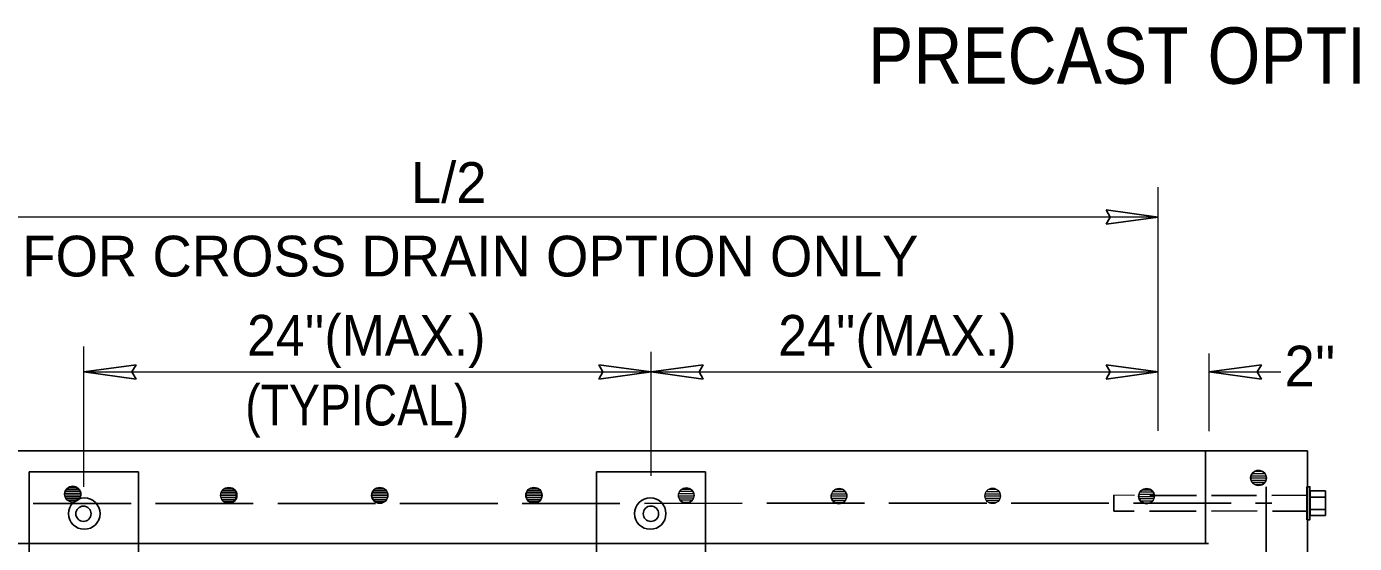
# Model space of a CAD drawing. Extents: x -750 to -381, y 157 to 431.
# Drawn here: x -639.45 to -597.09, y 286.9 to 303.4 of the extents above; entities that cross this region are included whole.
import ezdxf
from ezdxf.enums import TextEntityAlignment as Align

# ---------------------------------------------------------------- set-up
doc = ezdxf.new("R2010")
doc.units = 0
doc.header["$LTSCALE"] = 0.52
doc.linetypes.add('LONG_DASHED', pattern=[7.5, 6, -1.5])
doc.layers.add('1', color=7, linetype='Continuous', lineweight=13)

msp = doc.modelspace()

# ---------------------------------------------------------------- linework, layer by layer
at = {"layer": '1'}
for p, q in [((-603.345, 290.4961), (-603.345, 298.2755)), ((-603.345, 297.3142), (-646.8631, 297.3142)), ((-637.6246, 288.7058), (-637.6246, 293.1817)), ((-619.5261, 289.058), (-619.5261, 293.0157)), ((-601.721, 290.4765), (-601.721, 292.9614)), ((-601.721, 292.3744), (-599.4318, 292.3744)), ((-600.3985, 288.9894), (-599.9069, 288.9894)), ((-600.3884, 289.0611), (-599.917, 289.0611)), ((-600.3537, 289.1327), (-599.9517, 289.1327)), ((-600.281, 289.201), (-600.0244, 289.201)), ((-638.2258, 288.5544), (-637.7328, 288.5544)), ((-638.2221, 288.5648), (-637.7366, 288.5648)), ((-638.1913, 288.6227), (-637.7674, 288.6227)), ((-638.1837, 288.633), (-637.775, 288.633)), ((-638.1252, 288.6876), (-637.8335, 288.6876)), ((-638.1086, 288.6979), (-637.8501, 288.6979)), ((-633.2442, 288.5129), (-632.7512, 288.5129)), ((-633.2404, 288.5233), (-632.7549, 288.5233)), ((-633.2097, 288.5812), (-632.7858, 288.5812)), ((-633.202, 288.5915), (-632.7933, 288.5915)), ((-633.1435, 288.6461), (-632.8518, 288.6461)), ((-633.1269, 288.6564), (-632.8684, 288.6564)), ((-628.4286, 288.5129), (-627.9355, 288.5129)), ((-628.4248, 288.5233), (-627.9393, 288.5233)), ((-628.394, 288.5812), (-627.9701, 288.5812)), ((-628.3863, 288.5915), (-627.9778, 288.5915)), ((-628.3279, 288.6461), (-628.0362, 288.6461)), ((-628.3112, 288.6564), (-628.0528, 288.6564)), ((-623.5093, 288.5129), (-623.0163, 288.5129)), ((-623.5056, 288.5233), (-623.02, 288.5233)), ((-623.4747, 288.5812), (-623.0508, 288.5812)), ((-623.4671, 288.5915), (-623.0585, 288.5915)), ((-623.4086, 288.6461), (-623.1169, 288.6461)), ((-623.392, 288.6564), (-623.1336, 288.6564)), ((-618.6081, 288.5645), (-618.206, 288.5645)), ((-618.5354, 288.6327), (-618.2787, 288.6327)), ((-613.7261, 288.5555), (-613.324, 288.5555)), ((-613.6533, 288.6237), (-613.3967, 288.6237)), ((-608.8317, 288.5567), (-608.4296, 288.5567)), ((-608.7589, 288.625), (-608.5023, 288.625)), ((-603.9254, 288.5413), (-603.5233, 288.5413)), ((-603.8528, 288.6095), (-603.5961, 288.6095)), ((-600.3882, 288.9212), (-599.9172, 288.9212)), ((-600.3557, 288.8529), (-599.9497, 288.8529)), ((-600.2908, 288.7881), (-600.186, 288.7881)), ((-600.1826, 288.7881), (-600.0147, 288.7881)), ((-638.2388, 288.4828), (-637.7198, 288.4828)), ((-638.2382, 288.4931), (-637.7204, 288.4931)), ((-638.2339, 288.4214), (-637.7247, 288.4214)), ((-638.2317, 288.4111), (-637.727, 288.4111)), ((-638.21, 288.3533), (-637.7487, 288.3533)), ((-638.2043, 288.3428), (-637.7544, 288.3428)), ((-638.1587, 288.2849), (-637.7999, 288.2849)), ((-638.1472, 288.2746), (-637.8114, 288.2746)), ((-638.0398, 288.2201), (-637.9568, 288.2201)), ((-637.9534, 288.2201), (-637.9188, 288.2201)), ((-633.2572, 288.4412), (-632.7382, 288.4412)), ((-633.2566, 288.4516), (-632.7387, 288.4516)), ((-633.2523, 288.38), (-632.7431, 288.38)), ((-633.25, 288.3696), (-632.7453, 288.3696)), ((-633.2283, 288.3118), (-632.767, 288.3118)), ((-633.2226, 288.3013), (-632.7727, 288.3013)), ((-633.1771, 288.2434), (-632.8183, 288.2434)), ((-633.1656, 288.2331), (-632.8297, 288.2331)), ((-633.0582, 288.1786), (-632.9752, 288.1786)), ((-632.9717, 288.1786), (-632.9372, 288.1786)), ((-628.4416, 288.4412), (-627.9226, 288.4412)), ((-628.441, 288.4516), (-627.9232, 288.4516)), ((-628.4367, 288.38), (-627.9275, 288.38)), ((-628.4344, 288.3696), (-627.9298, 288.3696)), ((-628.4127, 288.3118), (-627.9514, 288.3118)), ((-628.407, 288.3013), (-627.9572, 288.3013)), ((-628.3615, 288.2434), (-628.0027, 288.2434)), ((-628.35, 288.2331), (-628.0142, 288.2331)), ((-628.2426, 288.1786), (-628.1596, 288.1786)), ((-628.1562, 288.1786), (-628.1216, 288.1786)), ((-623.5222, 288.4412), (-623.0032, 288.4412)), ((-623.5217, 288.4516), (-623.0038, 288.4516)), ((-623.5174, 288.38), (-623.0082, 288.38)), ((-623.5151, 288.3696), (-623.0104, 288.3696)), ((-623.4934, 288.3118), (-623.0322, 288.3118)), ((-623.4877, 288.3013), (-623.0378, 288.3013)), ((-623.4422, 288.2434), (-623.0833, 288.2434)), ((-623.4307, 288.2331), (-623.0948, 288.2331)), ((-623.3233, 288.1786), (-623.2402, 288.1786)), ((-623.2368, 288.1786), (-623.2022, 288.1786)), ((-618.6528, 288.4212), (-618.1612, 288.4212)), ((-618.6427, 288.4928), (-618.1713, 288.4928)), ((-618.6426, 288.353), (-618.1715, 288.353)), ((-618.6101, 288.2847), (-618.2041, 288.2847)), ((-618.5451, 288.2198), (-618.4403, 288.2198)), ((-618.4369, 288.2198), (-618.269, 288.2198)), ((-613.7708, 288.4122), (-613.2792, 288.4122)), ((-613.7608, 288.4838), (-613.2893, 288.4838)), ((-613.7606, 288.3439), (-613.2895, 288.3439)), ((-613.728, 288.2756), (-613.322, 288.2756)), ((-613.663, 288.2108), (-613.5582, 288.2108)), ((-613.5548, 288.2108), (-613.387, 288.2108)), ((-608.8764, 288.4135), (-608.3847, 288.4135)), ((-608.8663, 288.4852), (-608.3949, 288.4852)), ((-608.8661, 288.3452), (-608.3951, 288.3452)), ((-608.8336, 288.2769), (-608.4276, 288.2769)), ((-608.7686, 288.2121), (-608.6638, 288.2121)), ((-608.6604, 288.2121), (-608.4926, 288.2121)), ((-604.1052, 288.4273), (-604.7592, 288.4343)), ((-603.9702, 288.398), (-603.4786, 288.398)), ((-603.9601, 288.4697), (-603.4887, 288.4697)), ((-603.9599, 288.3297), (-603.4889, 288.3297)), ((-603.9274, 288.2614), (-603.5214, 288.2614)), ((-603.8624, 288.1966), (-603.7577, 288.1966)), ((-603.7542, 288.1966), (-603.5864, 288.1966))]:
    msp.add_line(p, q, dxfattribs=at)
at = {"layer": '1', "lineweight": 25}
for p, q in [((-603.345, 297.3142), (-605.011, 297.5432)), ((-603.345, 297.3142), (-605.011, 297.0852)), ((-637.6246, 292.3744), (-635.9586, 292.6033)), ((-637.6246, 292.3744), (-635.9586, 292.1455)), ((-619.5261, 292.3744), (-621.1921, 292.6033)), ((-619.5261, 292.3744), (-621.1921, 292.1455)), ((-619.5261, 292.3744), (-617.86, 292.6033)), ((-619.5261, 292.3744), (-617.86, 292.6033)), ((-619.5261, 292.3744), (-617.86, 292.1455)), ((-619.5261, 292.3744), (-617.86, 292.1455)), ((-603.345, 292.3744), (-605.011, 292.6033)), ((-603.345, 292.3744), (-605.011, 292.1455)), ((-601.721, 292.3744), (-600.055, 292.6033)), ((-601.721, 292.3744), (-600.055, 292.1455)), ((-601.8346, 286.9194), (-601.8346, 289.8425)), ((-639.366, 289.1832), (-635.8832, 289.1832)), ((-639.366, 284.5169), (-639.366, 289.1832)), ((-635.8832, 284.5169), (-635.8832, 289.1832)), ((-621.2674, 289.1832), (-617.7847, 289.1832)), ((-621.2674, 284.5169), (-621.2674, 289.1832)), ((-617.7847, 284.5169), (-617.7847, 289.1832)), ((-598.5007, 287.7852), (-598.5007, 288.5737)), ((-598.011, 288.5737), (-598.5007, 288.5737)), ((-598.011, 287.7852), (-598.011, 288.5737)), ((-604.7583, 287.9274), (-604.7583, 288.4343)), ((-602.1293, 288.4273), (-603.6187, 288.4258)), ((-600.2113, 288.4258), (-601.6412, 288.4258)), ((-598.6031, 288.4343), (-599.7233, 288.4258)), ((-598.011, 288.3765), (-598.5007, 288.3765)), ((-604.1083, 287.933), (-604.7622, 287.9274)), ((-602.1308, 287.933), (-603.6202, 287.933)), ((-600.1926, 287.9345), (-601.6412, 287.933)), ((-598.6031, 287.9274), (-599.7028, 287.933)), ((-598.011, 287.9823), (-598.5007, 287.9823)), ((-598.011, 287.7852), (-598.5007, 287.7852))]:
    msp.add_line(p, q, dxfattribs=at)
at = {"layer": '1', "linetype": 'LONG_DASHED', "lineweight": 25}
for p, q in [((-599.9013, 258.2847), (-599.9013, 289.1153)), ((-693.8378, 288.1639), (-599.7252, 288.1815))]:
    msp.add_line(p, q, dxfattribs=at)
at = {"layer": '1', "lineweight": 25}
for points in [[(-605.011, 297.0852), (-604.8822, 297.3166), (-605.011, 297.5432)], [(-635.9586, 292.6033), (-636.0875, 292.3721), (-635.9586, 292.1455)], [(-621.1921, 292.1455), (-621.0632, 292.3768), (-621.1921, 292.6033)], [(-617.86, 292.6033), (-617.9889, 292.3721), (-617.86, 292.1455)], [(-617.86, 292.6033), (-617.9889, 292.3721), (-617.86, 292.1455)], [(-605.011, 292.1455), (-604.8822, 292.3768), (-605.011, 292.6033)], [(-600.055, 292.6033), (-600.1838, 292.3721), (-600.055, 292.1455)], [(-698.0609, 257.5554), (-598.5873, 257.5554), (-598.5873, 289.8496), (-652.6062, 289.8496)], [(-694.6791, 289.8211), (-694.6791, 286.8981), (-601.7407, 286.8981)]]:
    msp.add_lwpolyline(points, dxfattribs=at)
at = {"layer": '1'}
for points in [[(-637.6246, 292.3744), (-619.5261, 292.3744), (-603.345, 292.3744)], [(-600.2908, 288.7881), (-600.1843, 288.7881), (-600.0147, 288.7881)], [(-638.0398, 288.2201), (-637.9552, 288.2201), (-637.9188, 288.2201)], [(-633.0582, 288.1786), (-632.9735, 288.1786), (-632.9372, 288.1786)], [(-628.2426, 288.1786), (-628.1578, 288.1786), (-628.1216, 288.1786)], [(-623.3233, 288.1786), (-623.2386, 288.1786), (-623.2022, 288.1786)], [(-618.5451, 288.2198), (-618.4386, 288.2198), (-618.269, 288.2198)], [(-613.663, 288.2108), (-613.5566, 288.2108), (-613.387, 288.2108)], [(-608.7686, 288.2121), (-608.6622, 288.2121), (-608.4926, 288.2121)], [(-603.8624, 288.1966), (-603.756, 288.1966), (-603.5864, 288.1966)]]:
    msp.add_lwpolyline(points, dxfattribs=at)
at = {"layer": '1', "lineweight": 25}
msp.add_lwpolyline([(-598.5045, 288.1795), (-598.5045, 288.7074), (-598.6031, 288.7074), (-598.6031, 287.6514), (-598.5045, 287.6514)], close=True, dxfattribs=at)
at = {"layer": '1'}
for centre, radius in [((-600.1527, 288.9914), 0.2458), ((-600.1388, 288.9859), 0.2465), ((-637.9793, 288.4727), 0.2597), ((-637.9814, 288.4625), 0.2465), ((-633.0134, 288.436), 0.2465), ((-632.9977, 288.4312), 0.2597), ((-628.1821, 288.4312), 0.2597), ((-628.1782, 288.436), 0.2465), ((-623.2628, 288.4312), 0.2597), ((-623.2633, 288.436), 0.2465), ((-618.4071, 288.4232), 0.2458), ((-618.4016, 288.436), 0.2465), ((-613.5372, 288.401), 0.2465), ((-613.525, 288.4141), 0.2458), ((-608.6306, 288.4154), 0.2458), ((-608.629, 288.4154), 0.2465), ((-603.7244, 288.3999), 0.2458), ((-603.7117, 288.4152), 0.2465)]:
    msp.add_circle(centre, radius, dxfattribs=at)
at = {"layer": '1', "lineweight": 25}
for centre, radius in [((-637.6086, 287.8506), 0.5009), ((-637.6362, 287.846), 0.2436), ((-619.5529, 287.8506), 0.5009), ((-619.5315, 287.8458), 0.2459)]:
    msp.add_circle(centre, radius, dxfattribs=at)

# ---------------------------------------------------------------- texts
at = {"layer": '1'}
for s, height, width, p in [('PRECAST OPTION', 1.8, 0.9, (-603.0359, 301.572)), ('(TYPICAL)', 1.3, 0.85, (-628.9008, 290.6633))]:
    msp.add_text(s, height=height, dxfattribs=dict(at, width=width)).set_placement(p, align=Align.CENTER)
for s, p in [('L/2', (-625.9837, 297.7695)), ('FOR CROSS DRAIN OPTION ONLY', (-625.2927, 295.4204))]:
    msp.add_text(s, height=1.3, dxfattribs=at).set_placement(p, align=Align.CENTER)
at = {"layer": '1', "width": 0.95}
for p in [(-632.4154, 292.8922), (-615.4695, 292.891)]:
    msp.add_text("24''(MAX.)", height=1.3, dxfattribs=at).set_placement(p)
at = {"layer": '1'}
msp.add_text("2''", height=1.3, dxfattribs=at).set_placement((-599.3178, 291.9102))

doc.saveas('drawing.dxf')
